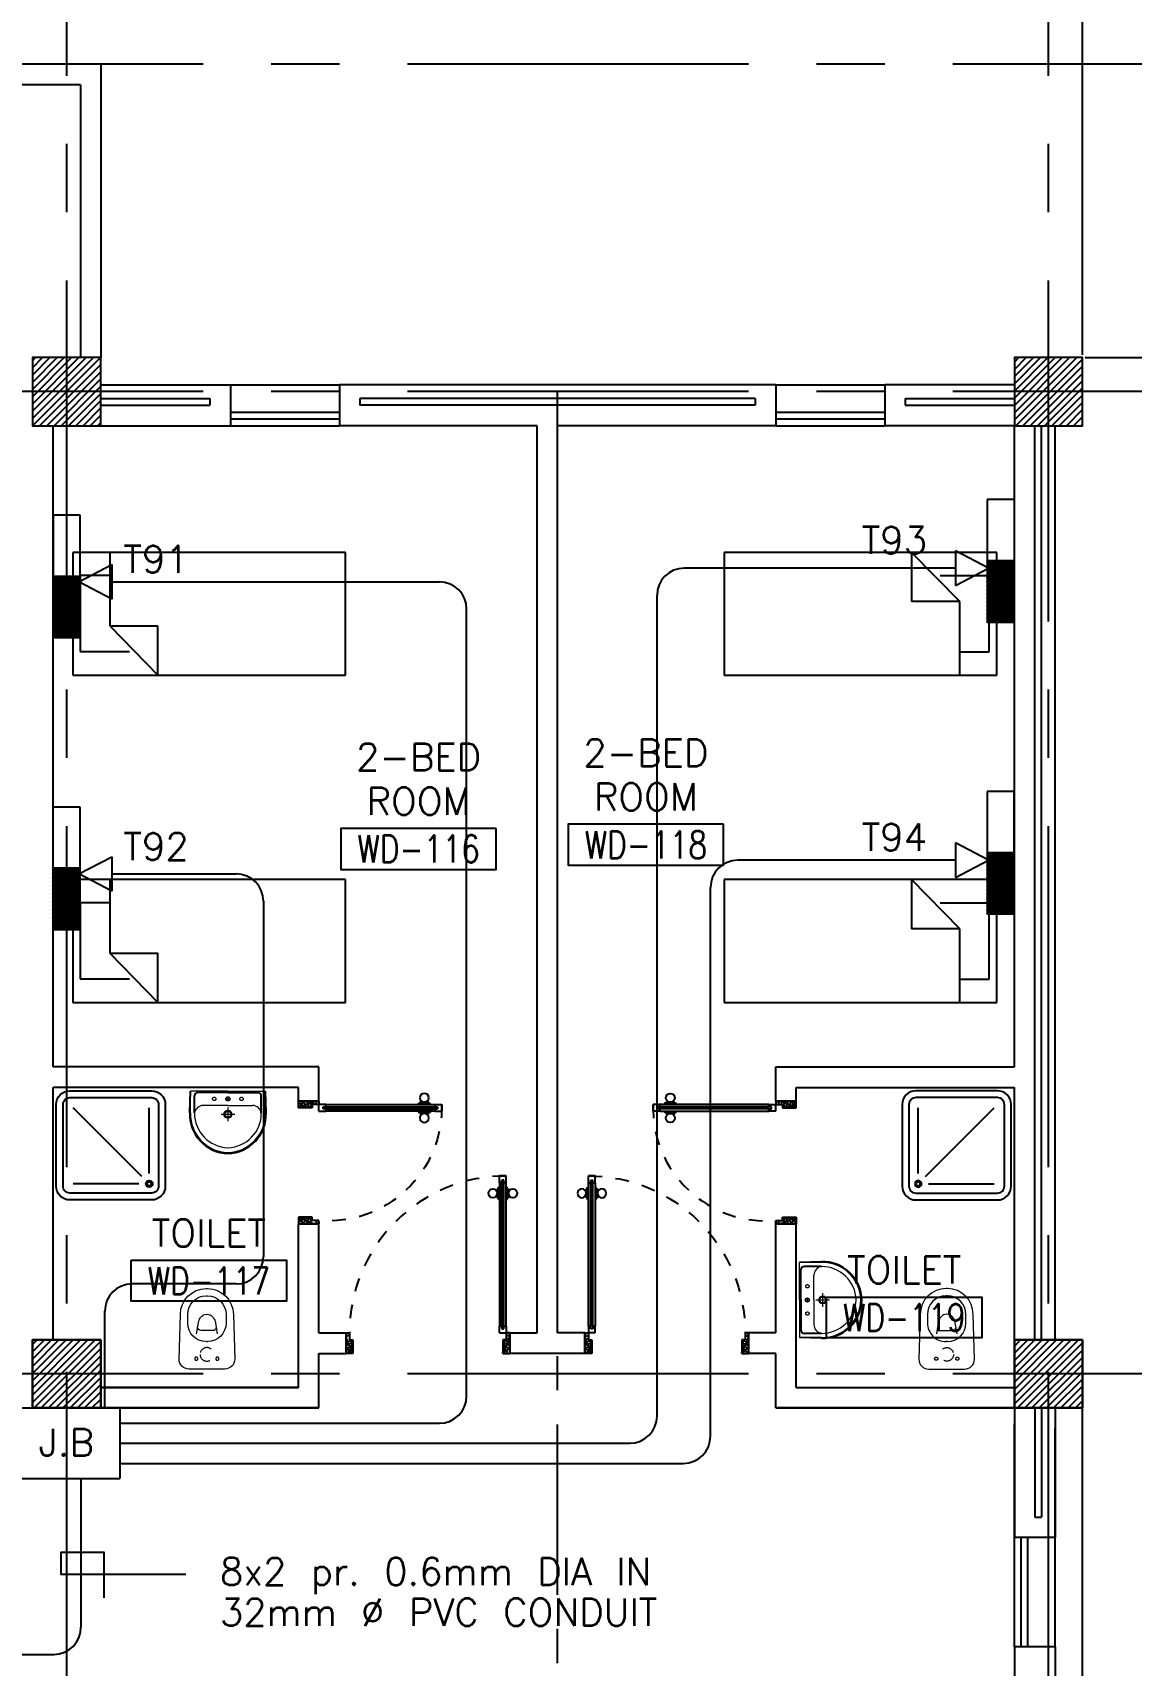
# Model space of a CAD drawing. Extents: x -0.3 to 92.6, y -1.1 to 78.4.
# Drawn here: x 74.67 to 82.73, y 55.23 to 67.2 of the extents above; entities that cross this region are included whole.
import ezdxf
from ezdxf.enums import TextEntityAlignment as Align

# ---------------------------------------------------------------- set-up
doc = ezdxf.new("R2010")
doc.units = 0
doc.header["$MEASUREMENT"] = 0
doc.header["$PDMODE"] = 34
for name, pattern in [('CENTER', [2, 1.25, -0.25, 0.25, -0.25]), ('CENTERX2', [4, 2.5, -0.5, 0.5, -0.5]), ('DASHED', [0.75, 0.5, -0.25]), ('HIDDEN', [0.375, 0.25, -0.125]), ('HIDDEN2', [0.1875, 0.125, -0.0625])]:
    doc.linetypes.add(name, pattern=pattern)
doc.layers.get('0').update_dxf_attribs({"color": 11, "linetype": 'CONTINUOUS'})
doc.layers.get('DEFPOINTS').update_dxf_attribs({"color": 11, "linetype": 'CONTINUOUS'})
for name, color, linetype in [('AX-DIM', 11, 'CONTINUOUS'), ('AXES', 11, 'CENTERX2'), ('AXES1', 11, 'CENTER'), ('COL', 11, 'CONTINUOUS'), ('DOOR', 11, 'CONTINUOUS'), ('E-TEL', 4, 'CONTINUOUS'), ('E-TEXT', 2, 'CONTINUOUS'), ('E-WIRE', 4, 'CONTINUOUS'), ('FIX', 11, 'CONTINUOUS'), ('FUR', 11, 'CONTINUOUS'), ('HAT', 11, 'CONTINUOUS'), ('INSUL', 11, 'CONTINUOUS'), ('PROJ-L', 11, 'CONTINUOUS'), ('RM-BOX', 11, 'CONTINUOUS'), ('RM-NAME', 11, 'CONTINUOUS'), ('RM-NO', 11, 'CONTINUOUS'), ('WALL', 11, 'CONTINUOUS'), ('WIN', 11, 'CONTINUOUS')]:
    doc.layers.add(name, color=color, linetype=linetype)
doc.styles.add('ROMANS', font='ROMANS.shx', dxfattribs={"width": 0.6})
doc.styles.get("Standard").update_dxf_attribs({"font": 'TXT.shx'})
doc.dimstyles.new('DIM-OUT', dxfattribs={"dimscale": 0, "dimtxt": 0.24, "dimasz": 0.08, "dimexe": 0.02, "dimexo": 0.02, "dimgap": 0.05, "dimtad": 1, "dimdec": 0, "dimlfac": 1000, "dimzin": 0, "dimdsep": 46, "dimtxsty": 'ROMANS', "dimblk1": 'ARCHTICK', "dimblk2": 'ARCHTICK', "dimsah": 1, "dimcen": 0.01, "dimdle": 0.08, "dimclrd": 7, "dimclre": 7, "dimclrt": 2, "dimadec": 0, "dimazin": 0, "dimtp": 2, "dimtm": 2, "dimtfac": 0.114286, "dimtdec": 0, "dimtix": 1, "dimtmove": 2, "dimatfit": 3, "dimldrblk": 'ARCHTICK', "dimfxl": 0, "dimtolj": 1, "dimtzin": 0, "dimarcsym": 0})

# ---------------------------------------------------------------- blocks, each defined once
blk = doc.blocks.new('_ARCHTICK')
at = {"color": 0, "linetype": 'ByBlock', "const_width": 0.15}
blk.add_lwpolyline([(-0.5, -0.5), (0.5, 0.5)], dxfattribs=at)
blk = doc.blocks.new('*D140')
at = {"layer": 'AX-DIM', "color": 7, "lineweight": -2}
for p, q in [((91.222, 74.925), (91.222, 64.74)), ((81.152, 74.845), (91.242, 74.845)), ((90.542, 64.82), (91.242, 64.82))]:
    blk.add_line(p, q, dxfattribs=at)
at = {"layer": 'DEFPOINTS', "color": 0}
for p in [(81.132, 74.845), (90.522, 64.82), (91.222, 64.82)]:
    blk.add_point(p, dxfattribs=at)
at = {"layer": 'AX-DIM', "color": 7, "lineweight": -2, "xscale": 0.08, "yscale": 0.08, "zscale": 0.08}
for p, rotation in [((91.222, 74.845), 90), ((91.222, 64.82), 270)]:
    blk.add_blockref('_ARCHTICK', p, dxfattribs=dict(at, rotation=rotation))
at = {"layer": 'AX-DIM', "color": 2, "insert": (91.052, 69.832), "char_height": 0.24, "attachment_point": 5, "rotation": 90, "style": 'ROMANS'}
blk.add_mtext('\\A1;10025', dxfattribs=at)
blk = doc.blocks.new('*D118')
at = {"layer": 'AX-DIM', "color": 7, "lineweight": -2}
for p, q in [((7.602, 76.998), (82.452, 76.998)), ((7.682, 72.36), (7.682, 77.018)), ((82.372, 64.84), (82.372, 77.018))]:
    blk.add_line(p, q, dxfattribs=at)
at = {"layer": 'DEFPOINTS', "color": 0}
for p in [(82.372, 76.998), (7.682, 72.34), (82.372, 64.82)]:
    blk.add_point(p, dxfattribs=at)
at = {"layer": 'AX-DIM', "color": 7, "lineweight": -2, "xscale": 0.08, "yscale": 0.08, "zscale": 0.08, "rotation": 180}
blk.add_blockref('_ARCHTICK', (7.682, 76.998), dxfattribs=at)
at = {"layer": 'AX-DIM', "color": 7, "lineweight": -2, "xscale": 0.08, "yscale": 0.08, "zscale": 0.08}
blk.add_blockref('_ARCHTICK', (82.372, 76.998), dxfattribs=at)
at = {"layer": 'AX-DIM', "color": 2, "insert": (45.027, 77.168), "char_height": 0.24, "attachment_point": 5, "style": 'ROMANS'}
blk.add_mtext('\\A1;74690', dxfattribs=at)
blk = doc.blocks.new('*D190')
at = {"layer": 'AX-DIM', "color": 7, "lineweight": -2}
blk.add_line((82.292, 76.998), (87.677, 76.998), dxfattribs=at)
at = {"layer": 'AX-DIM', "color": 11, "lineweight": -2}
for p, q in [((82.372, 76.318), (82.372, 77.018)), ((87.597, 40.84), (87.597, 77.018))]:
    blk.add_line(p, q, dxfattribs=at)
at = {"layer": 'DEFPOINTS', "color": 0}
for p in [(87.597, 76.998), (82.372, 76.298), (87.597, 40.82)]:
    blk.add_point(p, dxfattribs=at)
at = {"layer": 'AX-DIM', "color": 7, "lineweight": -2, "xscale": 0.08, "yscale": 0.08, "zscale": 0.08, "rotation": 180}
blk.add_blockref('_ARCHTICK', (82.372, 76.998), dxfattribs=at)
at = {"layer": 'AX-DIM', "color": 7, "lineweight": -2, "xscale": 0.08, "yscale": 0.08, "zscale": 0.08}
blk.add_blockref('_ARCHTICK', (87.597, 76.998), dxfattribs=at)
at = {"layer": 'AX-DIM', "color": 2, "insert": (84.984, 77.168), "char_height": 0.24, "attachment_point": 5, "style": 'ROMANS'}
blk.add_mtext('\\A1;5225', dxfattribs=at)
blk = doc.blocks.new('*D191')
at = {"layer": 'AX-DIM', "color": 7, "lineweight": -2}
for p, q in [((91.222, 64.9), (91.222, 5.42)), ((82.392, 64.82), (91.242, 64.82)), ((82.392, 5.5), (91.242, 5.5))]:
    blk.add_line(p, q, dxfattribs=at)
at = {"layer": 'DEFPOINTS', "color": 0}
for p in [(82.372, 64.82), (82.372, 5.5), (91.222, 5.5)]:
    blk.add_point(p, dxfattribs=at)
at = {"layer": 'AX-DIM', "color": 7, "lineweight": -2, "xscale": 0.08, "yscale": 0.08, "zscale": 0.08}
for p, rotation in [((91.222, 64.82), 90), ((91.222, 5.5), 270)]:
    blk.add_blockref('_ARCHTICK', p, dxfattribs=dict(at, rotation=rotation))
at = {"layer": 'AX-DIM', "color": 2, "insert": (91.052, 35.16), "char_height": 0.24, "attachment_point": 5, "rotation": 90, "style": 'ROMANS'}
blk.add_mtext('\\A1;59320', dxfattribs=at)
blk = doc.blocks.new('WC1')
at = {"layer": 'FIX', "lineweight": 20}
for p, q in [((-210, 204), (-538, 194)), ((-475, 141), (-538, 141)), ((-137, 0), (-137, 131)), ((-727, 5), (-727, -5)), ((-674, 5), (-674, -5)), ((-534, 24), (-540, 0)), ((-540, 0), (-534, -24)), ((-395, 76), (-490, 60)), ((-339, 5), (-339, -5)), ((-137, -131), (-137, 0)), ((-490, -60), (-395, -76)), ((-538, -141), (-475, -141)), ((-538, -194), (-210, -204)), ((-213, -204), (-210, -204))]:
    blk.add_line(p, q, dxfattribs=at)
at = {"layer": 'FIX', "linetype": 'Continuous', "lineweight": 20}
blk.add_line((-420, -47), (-420, 45), dxfattribs=at)
at = {"layer": 'FIX', "linetype": 'HIDDEN2', "lineweight": 20, "ltscale": 0.3}
blk.add_circle((-245, 0), 49.8, dxfattribs=at)
at = {"layer": 'FIX', "linetype": 'HIDDEN', "lineweight": 20, "ltscale": 0.05}
for centre in [(-213, 78), (-213, -77)]:
    blk.add_circle(centre, 11.6, dxfattribs=at)
at = {"layer": 'FIX', "lineweight": 20}
for centre, radius, start, end in [((-538, 5), 189, 90, 180), ((-538, 5), 136, 90, 180), ((-475, 5), 136, 360, 90), ((-210, 131), 73, 360, 90), ((-473, -7), 68.2, 128.9242, 152.8468), ((-464, -18), 82, 108.496, 128.9242), ((-538, -5), 189, 180, 270), ((-538, -5), 136, 180, 270), ((-473, 7), 68.2, 207.1532, 231.0758), ((-464, 18), 82, 231.0758, 251.504), ((-475, -5), 136, 270, 0), ((-210, -131), 73, 270, 0)]:
    blk.add_arc(centre, radius, start, end, dxfattribs=at)
at = {"layer": 'FIX', "linetype": 'Continuous', "lineweight": 20}
for centre, start, end in [((-443, 46), 357.6662, 91.6121), ((-442, -46), 268.3879, 2.3338)]:
    blk.add_arc(centre, 22.3, start, end, dxfattribs=at)
blk = doc.blocks.new('SHR1')
at = {"layer": 'FIX'}
for p, q in [((-196, 196), (-700, 700)), ((-143, 218), (-143, 700)), ((-218, 143), (-700, 143))]:
    blk.add_line(p, q, dxfattribs=at)
for points in [[(-825, 125), (-825, 725, -0.414214), (-725, 825), (-125, 825, -0.414214), (-25, 725), (-25, 125, -0.414214), (-125, 25), (-725, 25, -0.414214)], [(-775, 125), (-775, 725, -0.414214), (-725, 775), (-125, 775, -0.414214), (-75, 725), (-75, 125, -0.414214), (-125, 75), (-725, 75, -0.414214)]]:
    blk.add_lwpolyline(points, format="xyb", close=True, dxfattribs=at)
for radius in [25, 15]:
    blk.add_circle((-143, 143), radius, dxfattribs=at)
blk = doc.blocks.new('LAV1')
at = {"layer": 'FIX', "linetype": 'DASHED', "lineweight": 20, "ltscale": 0.05}
for p, q in [((0, 170), (0, 270)), ((0, 170), (0, 270)), ((50, 220), (-50, 220))]:
    blk.add_line(p, q, dxfattribs=at)
at = {"layer": 'FIX', "linetype": 'ByBlock', "ltscale": 0.3}
for p, q in [((-280, 210), (-275, 50)), ((-245, 210), (-245, 85)), ((245, 210), (245, 85)), ((280, 210), (275, 50)), ((0, 60), (-220, 60)), ((0, 60), (220, 60))]:
    blk.add_line(p, q, dxfattribs=at)
at = {"layer": 'FIX', "linetype": 'Continuous', "lineweight": 20}
for p, q in [((-275, 210), (-275, 50)), ((0, 155), (-181, 155)), ((0, 155), (181, 155)), ((275, 210), (275, 50)), ((0, 50), (-275, 50)), ((0, 50), (-252, 50)), ((0, 50), (275, 50)), ((0, 50), (252, 50))]:
    blk.add_line(p, q, dxfattribs=at)
at = {"layer": 'FIX', "lineweight": 20}
for p, q in [((0, 92), (0, 123)), ((16, 107), (-15, 107))]:
    blk.add_line(p, q, dxfattribs=at)
for centre, radius in [((0, 220), 29.5), ((0, 220), 22.5), ((0, 107), 15.5)]:
    blk.add_circle(centre, radius, dxfattribs=at)
at = {"layer": 'FIX', "linetype": 'HIDDEN', "lineweight": 20, "ltscale": 0.05}
for centre in [(-100, 107), (100, 107)]:
    blk.add_circle(centre, 12.4, dxfattribs=at)
at = {"layer": 'FIX', "linetype": 'ByBlock', "ltscale": 0.3}
for centre, radius, start, end in [((7, 220), 287, 91.3776, 182.0064), ((-7, 220), 287, 357.9936, 88.6224), ((-220, 85), 24.9, 179.7021, 269.9486), ((220, 85), 24.9, 270.0514, 0.2979)]:
    blk.add_arc(centre, radius, start, end, dxfattribs=at)
at = {"layer": 'FIX', "linetype": 'Continuous', "lineweight": 20}
for centre, radius, start, end in [((8, 217), 283, 91.6988, 181.351), ((-8, 217), 283, 358.649, 88.3012), ((8, 212), 253, 91.7328, 180.4884), ((-8, 212), 253, 359.5116, 88.2672), ((-179, 222), 66.9, 190.2006, 268.0786), ((179, 222), 66.9, 271.9214, 349.7994)]:
    blk.add_arc(centre, radius, start, end, dxfattribs=at)
blk = doc.blocks.new('*X88')
at = {"color": 0}
for p, q in [((253129, 177132), (253586, 177590)), ((253129, 177185), (253533, 177590)), ((253129, 177238), (253480, 177590)), ((253129, 177291), (253427, 177590)), ((253129, 177344), (253374, 177590)), ((253129, 177397), (253321, 177590)), ((253129, 177450), (253268, 177590)), ((253129, 177503), (253215, 177590)), ((253129, 177557), (253162, 177590)), ((253139, 177090), (253629, 177579)), ((253192, 177090), (253629, 177526)), ((253245, 177090), (253629, 177473)), ((253298, 177090), (253629, 177420)), ((253351, 177090), (253629, 177367)), ((253404, 177090), (253629, 177314)), ((253457, 177090), (253629, 177261)), ((253510, 177090), (253629, 177208)), ((253563, 177090), (253629, 177155)), ((253616, 177090), (253629, 177102))]:
    blk.add_line(p, q, dxfattribs=at)
blk = doc.blocks.new('RM1')
at = {"layer": 'RM-BOX'}
blk.add_lwpolyline([(570, -200), (-570, -200), (-570, -500), (570, -500)], close=True, dxfattribs=at)
at = {"layer": 'RM-NAME', "style": 'ROMANS'}
for tag, p in [('ROOMNAME1', (0, 324)), ('ROOMNAME2', (0, 0))]:
    blk.add_attdef(tag, text='', height=200, dxfattribs=at).set_placement(p, align=Align.MIDDLE)
at = {"layer": 'RM-NO', "style": 'ROMANS', "width": 0.8}
blk.add_attdef('ROOMNO', text='', height=200, dxfattribs=at).set_placement((0, -350), align=Align.MIDDLE)
blk = doc.blocks.new('AH20A')
at = {"layer": 'FUR'}
for p, q in [((0, 0.5), (0, -0.5)), ((1, 0.5), (0, 0.5)), ((0.1358, 0.5), (0.1358, -0.0987)), ((1, -0.5), (1, 0.5)), ((0.1358, 0.3112), (0.0277, 0.3112)), ((0.0277, 0.3112), (0.0277, -0.3087)), ((0.1358, -0.0987), (0.3125, -0.5)), ((0.1358, -0.0987), (0.3125, -0.0987)), ((0.3125, -0.5), (0.3125, -0.0987)), ((0.0277, -0.3087), (0.2076, -0.3087)), ((0, -0.5), (1, -0.5))]:
    blk.add_line(p, q, dxfattribs=at)
blk = doc.blocks.new('*X89')
at = {"color": 0}
for p, q in [((245927, 177090), (246427, 177590)), ((245929, 177145), (246374, 177590)), ((245929, 177198), (246321, 177590)), ((245929, 177251), (246267, 177590)), ((245929, 177304), (246214, 177590)), ((245929, 177357), (246161, 177590)), ((245929, 177410), (246108, 177590)), ((245929, 177463), (246055, 177590)), ((245929, 177516), (246002, 177590)), ((245929, 177569), (245949, 177590)), ((245980, 177090), (246429, 177539)), ((246033, 177090), (246429, 177486)), ((246086, 177090), (246429, 177433)), ((246139, 177090), (246429, 177380)), ((246192, 177090), (246429, 177327)), ((246245, 177090), (246429, 177274)), ((246298, 177090), (246429, 177220)), ((246351, 177090), (246429, 177167)), ((246404, 177090), (246429, 177114))]:
    blk.add_line(p, q, dxfattribs=at)
blk = doc.blocks.new('DOOR100')
at = {"layer": 'DOOR', "color": 0, "linetype": 'ByBlock'}
for p, q in [((-92, 1206), (-92, 1141)), ((-83, 1206), (-92, 1206)), ((-83, 1129), (-83, 1219)), ((-76, 1219), (-83, 1219)), ((-83, 1206), (-83, 1141)), ((-76, 1251), (-76, 1301)), ((-76, 1301), (-26, 1301)), ((-26, 1301), (-76, 1301)), ((-59, 1251), (-76, 1251)), ((-59, 1251), (-59, 1271)), ((-43, 1271), (-59, 1271)), ((-43, 1251), (-43, 1271)), ((-26, 1251), (-43, 1251)), ((-26, 1251), (-26, 1301)), ((-26, 1219), (-19, 1219)), ((-19, 1129), (-19, 1219)), ((-19, 1206), (-19, 1141)), ((-19, 1206), (-10, 1206)), ((-10, 1206), (-10, 1141)), ((-83, 1141), (-92, 1141)), ((-76, 1129), (-83, 1129)), ((-26, 1129), (-19, 1129)), ((-19, 1141), (-10, 1141)), ((-1201, 0), (-1201, 150)), ((-1201, 150), (-1176, 150)), ((-1201, 150), (-1201, 0)), ((-1176, 150), (-1176, 100)), ((-76, 200), (-59, 200)), ((-76, 150), (-76, 200)), ((-76, 150), (-26, 150)), ((-59, 200), (-59, 180)), ((-59, 180), (-43, 180)), ((-43, 200), (-26, 200)), ((-43, 180), (-43, 200)), ((-26, 200), (-26, 150)), ((-1, 150), (-26, 150)), ((-26, 150), (-26, 100)), ((-1, 150), (-1, 0)), ((-1151, 0), (-1201, 0)), ((-1176, 100), (-1151, 100)), ((-1151, 100), (-1151, 0)), ((-51, 100), (-51, 0)), ((-26, 100), (-51, 100)), ((-51, 0), (-1, 0))]:
    blk.add_line(p, q, dxfattribs=at)
at = {"layer": 'DOOR', "linetype": 'ByBlock'}
for p, q in [((-76, 1251), (-76, 200)), ((-59, 200), (-59, 1251)), ((-43, 200), (-43, 1251)), ((-26, 200), (-26, 1251))]:
    blk.add_line(p, q, dxfattribs=at)
at = {"layer": 'DOOR', "color": 9, "linetype": 'ByBlock'}
for p, q in [((-1151, 0), (-1201, 114)), ((-1151, 0), (-1201, 40)), ((-1151, 0), (-1164, 100)), ((-51, 0), (-1, 114)), ((-51, 0), (-38, 100)), ((-51, 0), (-1, 40))]:
    blk.add_line(p, q, dxfattribs=at)
at = {"layer": 'DOOR', "color": 0, "linetype": 'ByBlock'}
for centre in [(-125, 1174), (22, 1174)]:
    blk.add_circle(centre, 32.4, dxfattribs=at)
at = {"layer": 'DOOR', "linetype": 'HIDDEN', "ltscale": 0.5}
blk.add_arc((-27, 152), 1149, 89.961, 180.0931, dxfattribs=at)
at = {"layer": 'DOOR', "color": 9, "linetype": 'ByBlock'}
for centre, radius, start, end in [((-1151, 0), 154, 103.7142, 108.8947), ((-1151, 0), 134, 100.72, 111.8402), ((-51, 0), 134, 68.1598, 79.28), ((-51, 0), 154, 71.1053, 76.2858), ((-1151, 0), 94.4, 90, 121.9818), ((-1151, 0), 74.4, 90, 132.2236), ((-1151, 0), 54.4, 90, 156.7926), ((-1151, 0), 34.4, 90, 180), ((-1151, 0), 14.4, 90, 180), ((-51, 0), 94.4, 58.0182, 90), ((-51, 0), 74.4, 47.7764, 90), ((-51, 0), 54.4, 23.2074, 90), ((-51, 0), 34.4, 0, 90), ((-51, 0), 14.4, 0, 90), ((-51, 0), 114, 64.0838, 77.3774)]:
    blk.add_arc(centre, radius, start, end, dxfattribs=at)
blk = doc.blocks.new('DOOR90')
at = {"layer": 'DOOR', "linetype": 'ByBlock'}
for p, q in [((0, 0), (-150, 0)), ((-200, -25), (-1000, -25)), ((-200, -42), (-1000, -42)), ((-200, -58), (-1000, -58)), ((-1000, -75), (-200, -75))]:
    blk.add_line(p, q, dxfattribs=at)
at = {"layer": 'DOOR', "color": 0, "linetype": 'ByBlock'}
for p, q in [((-150, 0), (-150, -25)), ((-150, 0), (0, 0)), ((0, -50), (0, 0)), ((-1050, -25), (-1050, -75)), ((-1050, -75), (-1050, -25)), ((-1000, -25), (-1050, -25)), ((-1000, -75), (-1050, -75)), ((-1020, -42), (-1020, -58)), ((-1000, -42), (-1020, -42)), ((-1000, -58), (-1020, -58)), ((-1000, -25), (-1000, -42)), ((-1000, -58), (-1000, -75)), ((-968, -25), (-968, -18)), ((-878, -18), (-968, -18)), ((-968, -75), (-968, -82)), ((-878, -82), (-968, -82)), ((-955, -18), (-955, -9)), ((-955, -9), (-890, -9)), ((-955, -18), (-890, -18)), ((-955, -82), (-955, -91)), ((-955, -82), (-890, -82)), ((-955, -91), (-890, -91)), ((-890, -18), (-890, -9)), ((-890, -82), (-890, -91)), ((-878, -25), (-878, -18)), ((-878, -75), (-878, -82)), ((-200, -42), (-200, -25)), ((-200, -25), (-150, -25)), ((-180, -42), (-200, -42)), ((-200, -75), (-200, -58)), ((-200, -58), (-180, -58)), ((-150, -75), (-200, -75)), ((-180, -58), (-180, -42)), ((-150, -75), (-150, -25)), ((-150, -25), (-100, -25)), ((-100, -25), (-100, -50)), ((-100, -50), (0, -50)), ((-150, -900), (-150, -875)), ((-150, -875), (-100, -875)), ((0, -900), (-150, -900)), ((-150, -900), (0, -900)), ((-100, -850), (0, -850)), ((-100, -875), (-100, -850)), ((0, -850), (0, -900))]:
    blk.add_line(p, q, dxfattribs=at)
at = {"layer": 'DOOR', "color": 9, "linetype": 'ByBlock'}
for p, q in [((0, -50), (-114, 0)), ((0, -50), (-40, 0)), ((0, -50), (-100, -37)), ((0, -850), (-114, -900)), ((0, -850), (-100, -863)), ((0, -850), (-40, -900))]:
    blk.add_line(p, q, dxfattribs=at)
at = {"layer": 'DOOR', "color": 0, "linetype": 'ByBlock'}
for centre in [(-923, 24), (-923, -124)]:
    blk.add_circle(centre, 32.4, dxfattribs=at)
at = {"layer": 'DOOR', "color": 9, "linetype": 'ByBlock'}
for centre, radius, start, end in [((0, -50), 74.4, 137.7764, 180), ((0, -50), 54.4, 113.2074, 180), ((0, -50), 154, 161.1053, 166.2858), ((0, -50), 134, 158.1598, 169.28), ((0, -50), 114, 154.0838, 167.3774), ((0, -50), 94.4, 148.0182, 180), ((0, -50), 34.4, 90, 180), ((0, -50), 14.4, 90, 180), ((0, -850), 154, 193.7142, 198.8947), ((0, -850), 134, 190.72, 201.8402), ((0, -850), 94.4, 180, 211.9818), ((0, -850), 74.4, 180, 222.2236), ((0, -850), 54.4, 180, 246.7926), ((0, -850), 34.4, 180, 270), ((0, -850), 14.4, 180, 270)]:
    blk.add_arc(centre, radius, start, end, dxfattribs=at)
at = {"layer": 'DOOR', "linetype": 'HIDDEN', "ltscale": 0.5}
blk.add_arc((-222, -50), 828, 178.2701, 275.003, dxfattribs=at)
blk = doc.blocks.new('*X97')
at = {"color": 0}
for p, q in [((253129, 169920), (253599, 170390)), ((253129, 169973), (253545, 170390)), ((253129, 170026), (253492, 170390)), ((253129, 170079), (253439, 170390)), ((253129, 170132), (253386, 170390)), ((253129, 170185), (253333, 170390)), ((253129, 170238), (253280, 170390)), ((253129, 170291), (253227, 170390)), ((253129, 170344), (253174, 170390)), ((253152, 169890), (253629, 170367)), ((253205, 169890), (253629, 170314)), ((253258, 169890), (253629, 170261)), ((253311, 169890), (253629, 170208)), ((253364, 169890), (253629, 170155)), ((253417, 169890), (253629, 170102)), ((253470, 169890), (253629, 170049)), ((253523, 169890), (253629, 169996)), ((253576, 169890), (253629, 169942))]:
    blk.add_line(p, q, dxfattribs=at)
blk = doc.blocks.new('COL50')
at = {"layer": 'COL'}
blk.add_lwpolyline([(-250, 250), (-250, -250), (250, -250), (250, 250)], close=True, dxfattribs=at)
blk = doc.blocks.new('*X96')
at = {"color": 0}
for p, q in [((245929, 169932), (246386, 170390)), ((245929, 169985), (246333, 170390)), ((245929, 170038), (246280, 170390)), ((245929, 170091), (246227, 170390)), ((245929, 170144), (246174, 170390)), ((245929, 170197), (246121, 170390)), ((245929, 170250), (246068, 170390)), ((245929, 170303), (246015, 170390)), ((245929, 170357), (245962, 170390)), ((245939, 169890), (246429, 170379)), ((245992, 169890), (246429, 170326)), ((246045, 169890), (246429, 170273)), ((246098, 169890), (246429, 170220)), ((246151, 169890), (246429, 170167)), ((246204, 169890), (246429, 170114)), ((246257, 169890), (246429, 170061)), ((246310, 169890), (246429, 170008)), ((246363, 169890), (246429, 169955)), ((246416, 169890), (246429, 169902))]:
    blk.add_line(p, q, dxfattribs=at)

msp = doc.modelspace()

# ---------------------------------------------------------------- linework, layer by layer
at = {"layer": 'AXES'}
for p, q in [((74.9217, -1.1143), (74.9217, 77.6984)), ((82.1217, -1.1143), (82.1217, 77.6984)), ((91.9217, 66.97), (23.8817, 66.97)), ((91.9217, 64.57), (23.8817, 64.57)), ((91.9217, 57.37), (23.8817, 57.37))]:
    msp.add_line(p, q, dxfattribs=at)
at = {"layer": 'AXES1'}
msp.add_line((78.5217, 5.75), (78.5217, 64.57), dxfattribs=at)
at = {"layer": 'COL'}
for points in [[(75.1717, 64.32), (75.1717, 64.82), (74.6717, 64.82), (74.6717, 64.32)], [(82.3717, 64.32), (82.3717, 64.82), (81.8717, 64.82), (81.8717, 64.32)]]:
    msp.add_lwpolyline(points, close=True, dxfattribs=at)
at = {"layer": 'E-TEL', "color": 4}
for p, q in [((81.8717, 63.7791), (81.6723, 63.7791)), ((81.6723, 63.7791), (81.6723, 62.8791)), ((81.8717, 62.8791), (81.8717, 63.7791)), ((75.021, 63.6651), (74.8217, 63.6651)), ((74.8217, 63.6651), (74.8217, 62.7651)), ((75.021, 62.7651), (75.021, 63.6651)), ((81.4405, 63.4027), (81.4405, 63.1501)), ((81.6827, 63.2764), (81.4405, 63.4027)), ((81.8717, 63.3302), (81.6723, 63.3302)), ((81.8717, 62.9002), (81.6723, 63.3277)), ((81.8717, 62.9297), (81.6849, 63.3302)), ((81.8717, 62.9593), (81.6987, 63.3302)), ((81.8717, 62.9889), (81.7125, 63.3302)), ((81.8717, 63.0185), (81.7263, 63.3302)), ((81.8717, 63.048), (81.7401, 63.3302)), ((81.8717, 63.0776), (81.7538, 63.3302)), ((81.8717, 63.1072), (81.7676, 63.3302)), ((81.8717, 63.1368), (81.7814, 63.3302)), ((81.8717, 63.1664), (81.7952, 63.3302)), ((81.8717, 63.1959), (81.809, 63.3302)), ((81.8717, 63.2255), (81.8228, 63.3302)), ((81.8717, 63.2551), (81.8366, 63.3302)), ((81.8717, 63.2847), (81.8504, 63.3302)), ((81.8717, 63.3142), (81.8642, 63.3302)), ((75.021, 63.2162), (74.8217, 63.2162)), ((75.021, 62.7861), (74.8217, 63.2136)), ((75.021, 62.8157), (74.8342, 63.2162)), ((75.021, 62.8453), (74.848, 63.2162)), ((75.021, 62.8749), (74.8618, 63.2162)), ((75.021, 62.9044), (74.8756, 63.2162)), ((75.021, 62.934), (74.8894, 63.2162)), ((75.021, 62.9636), (74.9032, 63.2162)), ((75.021, 62.9932), (74.917, 63.2162)), ((75.021, 63.0228), (74.9308, 63.2162)), ((75.021, 63.0523), (74.9446, 63.2162)), ((75.021, 63.0819), (74.9584, 63.2162)), ((75.021, 63.1115), (74.9722, 63.2162)), ((75.021, 63.1411), (74.986, 63.2162)), ((75.021, 63.1706), (74.9997, 63.2162)), ((75.0106, 63.1757), (75.2528, 63.302)), ((75.021, 63.2002), (75.0135, 63.2162)), ((75.2528, 63.302), (75.2528, 63.0494)), ((81.4405, 63.1501), (81.6827, 63.2764)), ((81.8677, 62.8791), (81.6723, 63.2981)), ((81.8539, 62.8791), (81.6723, 63.2685)), ((81.8401, 62.8791), (81.6723, 63.2389)), ((81.8263, 62.8791), (81.6723, 63.2094)), ((75.017, 62.7651), (74.8217, 63.1841)), ((75.0032, 62.7651), (74.8217, 63.1545)), ((74.9894, 62.7651), (74.8217, 63.1249)), ((74.9756, 62.7651), (74.8217, 63.0953)), ((75.2528, 63.0494), (75.0106, 63.1757)), ((81.8125, 62.8791), (81.6723, 63.1798)), ((81.7987, 62.8791), (81.6723, 63.1502)), ((81.7849, 62.8791), (81.6723, 63.1206)), ((81.7711, 62.8791), (81.6723, 63.0911)), ((74.9619, 62.7651), (74.8217, 63.0658)), ((74.9481, 62.7651), (74.8217, 63.0362)), ((74.9343, 62.7651), (74.8217, 63.0066)), ((74.9205, 62.7651), (74.8217, 62.977)), ((81.7573, 62.8791), (81.6723, 63.0615)), ((81.7435, 62.8791), (81.6723, 63.0319)), ((81.7297, 62.8791), (81.6723, 63.0023)), ((81.716, 62.8791), (81.6723, 62.9727)), ((74.9067, 62.7651), (74.8217, 62.9475)), ((74.8929, 62.7651), (74.8217, 62.9179)), ((74.8791, 62.7651), (74.8217, 62.8883)), ((74.8653, 62.7651), (74.8217, 62.8587)), ((81.7022, 62.8791), (81.6723, 62.9432)), ((81.6884, 62.8791), (81.6723, 62.9136)), ((81.6746, 62.8791), (81.6723, 62.884)), ((81.8717, 62.8791), (81.6723, 62.8791)), ((74.8515, 62.7651), (74.8217, 62.8291)), ((74.8377, 62.7651), (74.8217, 62.7996)), ((74.8239, 62.7651), (74.8217, 62.77)), ((75.021, 62.7651), (74.8217, 62.7651)), ((81.871, 61.6391), (81.6716, 61.6391)), ((81.6716, 61.6391), (81.6716, 60.7391)), ((81.871, 60.7391), (81.871, 61.6391)), ((74.821, 61.5251), (74.821, 60.6251)), ((75.0203, 61.5251), (74.821, 61.5251)), ((75.0203, 60.6251), (75.0203, 61.5251)), ((75.0113, 61.0346), (75.2535, 61.1608)), ((75.2535, 61.1608), (75.2535, 60.9083)), ((81.4398, 61.2616), (81.4398, 61.009)), ((81.682, 61.1353), (81.4398, 61.2616)), ((81.871, 61.1902), (81.6716, 61.1902)), ((81.871, 60.7602), (81.6716, 61.1877)), ((81.867, 60.7391), (81.6716, 61.1581)), ((81.871, 60.7897), (81.6842, 61.1902)), ((81.871, 60.8193), (81.698, 61.1902)), ((81.871, 60.8489), (81.7118, 61.1902)), ((81.871, 60.8785), (81.7256, 61.1902)), ((81.871, 60.908), (81.7394, 61.1902)), ((81.871, 60.9376), (81.7532, 61.1902)), ((81.871, 60.9672), (81.767, 61.1902)), ((81.871, 60.9968), (81.7807, 61.1902)), ((81.871, 61.0264), (81.7945, 61.1902)), ((81.871, 61.0559), (81.8083, 61.1902)), ((81.871, 61.0855), (81.8221, 61.1902)), ((81.871, 61.1151), (81.8359, 61.1902)), ((81.871, 61.1447), (81.8497, 61.1902)), ((81.871, 61.1742), (81.8635, 61.1902)), ((75.0203, 61.0762), (74.821, 61.0762)), ((75.0203, 60.6461), (74.821, 61.0736)), ((75.0163, 60.6251), (74.821, 61.0441)), ((75.0203, 60.6757), (74.8336, 61.0762)), ((75.0203, 60.7053), (74.8474, 61.0762)), ((75.0203, 60.7349), (74.8611, 61.0762)), ((75.0203, 60.7644), (74.8749, 61.0762)), ((75.0203, 60.794), (74.8887, 61.0762)), ((75.0203, 60.8236), (74.9025, 61.0762)), ((75.0203, 60.8532), (74.9163, 61.0762)), ((75.0203, 60.8828), (74.9301, 61.0762)), ((75.0203, 60.9123), (74.9439, 61.0762)), ((75.0203, 60.9419), (74.9577, 61.0762)), ((75.0203, 60.9715), (74.9715, 61.0762)), ((75.0203, 61.0011), (74.9853, 61.0762)), ((75.0203, 61.0306), (74.9991, 61.0762)), ((75.0203, 61.0602), (75.0129, 61.0762)), ((81.4398, 61.009), (81.682, 61.1353)), ((81.8532, 60.7391), (81.6716, 61.1285)), ((81.8394, 60.7391), (81.6716, 61.0989)), ((81.8256, 60.7391), (81.6716, 61.0694)), ((81.8118, 60.7391), (81.6716, 61.0398)), ((75.0025, 60.6251), (74.821, 61.0145)), ((74.9888, 60.6251), (74.821, 60.9849)), ((74.975, 60.6251), (74.821, 60.9553)), ((74.9612, 60.6251), (74.821, 60.9258)), ((75.2535, 60.9083), (75.0113, 61.0346)), ((81.798, 60.7391), (81.6716, 61.0102)), ((81.7842, 60.7391), (81.6716, 60.9806)), ((81.7704, 60.7391), (81.6716, 60.9511)), ((81.7566, 60.7391), (81.6716, 60.9215)), ((74.9474, 60.6251), (74.821, 60.8962)), ((74.9336, 60.6251), (74.821, 60.8666)), ((74.9198, 60.6251), (74.821, 60.837)), ((74.906, 60.6251), (74.821, 60.8075)), ((81.7429, 60.7391), (81.6716, 60.8919)), ((81.7291, 60.7391), (81.6716, 60.8623)), ((81.7153, 60.7391), (81.6716, 60.8327)), ((81.7015, 60.7391), (81.6716, 60.8032)), ((74.8922, 60.6251), (74.821, 60.7779)), ((74.8784, 60.6251), (74.821, 60.7483)), ((74.8646, 60.6251), (74.821, 60.7187)), ((74.8508, 60.6251), (74.821, 60.6891)), ((81.6877, 60.7391), (81.6716, 60.7736)), ((81.6739, 60.7391), (81.6716, 60.744)), ((81.871, 60.7391), (81.6716, 60.7391)), ((74.837, 60.6251), (74.821, 60.6596)), ((74.8232, 60.6251), (74.821, 60.63)), ((75.0203, 60.6251), (74.821, 60.6251)), ((74.5456, 57.12), (75.3117, 57.12)), ((75.3117, 57.12), (75.3117, 56.6021)), ((74.5456, 56.6021), (75.3117, 56.6021))]:
    msp.add_line(p, q, dxfattribs=at)
at = {"layer": 'E-TEXT', "color": 11}
msp.add_lwpolyline([(75.7942, 55.9001), (74.8802, 55.9001), (74.8802, 56.0642), (75.1932, 56.0642), (75.1932, 55.7287)], dxfattribs=at)
at = {"layer": 'E-WIRE', "color": 4, "linetype": 'ByBlock'}
for p, q in [((81.4405, 63.2764), (79.4509, 63.2764)), ((75.2528, 63.1757), (77.6549, 63.1757)), ((79.2509, 57.0611), (79.2509, 63.0764)), ((77.8549, 57.2083), (77.8549, 62.9757)), ((81.4398, 61.1353), (79.8432, 61.1353)), ((75.2535, 61.0346), (76.1644, 61.0346)), ((79.6432, 56.9138), (79.6432, 60.9353)), ((76.3644, 60.8346), (76.3644, 58.2294)), ((76.1644, 58.0294), (75.4011, 58.0294)), ((75.2011, 57.12), (75.2011, 57.8294)), ((75.0263, 56.6021), (75.0263, 55.5141))]:
    msp.add_line(p, q, dxfattribs=at)
at = {"layer": 'E-WIRE', "color": 4}
for p, q in [((75.3117, 57.0083), (77.6549, 57.0083)), ((75.3117, 56.8611), (79.0509, 56.8611)), ((75.3117, 56.7138), (79.4432, 56.7138)), ((74.0326, 55.3141), (74.8263, 55.3141))]:
    msp.add_line(p, q, dxfattribs=at)
at = {"layer": 'E-WIRE'}
msp.add_lwpolyline([(82.3717, 64.82), (81.8717, 64.82), (81.8717, 64.32), (82.3717, 64.32)], close=True, dxfattribs=at)
at = {"layer": 'E-WIRE', "color": 4, "linetype": 'ByBlock'}
for centre, start, end in [((79.4509, 63.0764), 90, 180), ((77.6549, 62.9757), 0, 90), ((79.8432, 60.9353), 90, 180), ((76.1644, 60.8346), 0, 90), ((76.1644, 58.2294), 270, 0), ((75.4011, 57.8294), 90, 180), ((77.6549, 57.2083), 270, 0)]:
    msp.add_arc(centre, 0.2, start, end, dxfattribs=at)
at = {"layer": 'E-WIRE', "color": 4}
for centre in [(79.0509, 57.0611), (79.4432, 56.9138)]:
    msp.add_arc(centre, 0.2, 270, 0, dxfattribs=at)
at = {"layer": 'E-WIRE', "color": 4, "linetype": 'Continuous'}
msp.add_arc((74.8263, 55.5141), 0.2, 270, 0, dxfattribs=at)
at = {"layer": 'INSUL'}
for p, q in [((75.1717, 64.52), (75.9717, 64.52)), ((75.9717, 64.52), (75.9717, 64.47)), ((77.0717, 64.52), (77.0717, 64.47)), ((79.9717, 64.52), (77.0717, 64.52)), ((79.9717, 64.52), (79.9717, 64.47)), ((81.0717, 64.52), (81.0717, 64.47)), ((81.0717, 64.52), (81.8717, 64.52)), ((75.1717, 64.47), (75.9717, 64.47)), ((79.9717, 64.47), (77.0717, 64.47)), ((81.0717, 64.47), (81.8717, 64.47)), ((82.0217, 57.62), (82.0217, 64.32)), ((82.0717, 57.62), (82.0717, 64.32)), ((82.0217, 57.12), (82.0217, 56.3196)), ((82.0717, 57.12), (82.0717, 56.3196)), ((82.0217, 56.3196), (82.0717, 56.3196))]:
    msp.add_line(p, q, dxfattribs=at)
at = {"layer": 'PROJ-L', "linetype": 'Continuous'}
for p, q in [((75.1717, 66.97), (56.6717, 66.97)), ((75.1717, 66.97), (75.1717, 64.82)), ((75.0217, 66.82), (56.8217, 66.82)), ((75.0217, 66.82), (75.0217, 64.82))]:
    msp.add_line(p, q, dxfattribs=at)
at = {"layer": 'PROJ-L'}
msp.add_line((82.3717, 50.42), (82.3717, 57.12), dxfattribs=at)
at = {"layer": 'RM-NO'}
for p, q in [((76.9717, 57.52), (76.9717, 57.67)), ((78.1717, 57.52), (78.1717, 57.67)), ((78.7217, 57.52), (78.7217, 57.67)), ((79.9217, 57.52), (79.9217, 57.67))]:
    msp.add_line(p, q, dxfattribs=at)
at = {"layer": 'WALL'}
for p, q in [((75.1717, 64.62), (76.1217, 64.62)), ((76.1217, 64.62), (76.1217, 64.32)), ((76.9217, 64.62), (76.9217, 64.32)), ((80.1217, 64.62), (76.9217, 64.62)), ((80.1217, 64.62), (80.1217, 64.32)), ((80.9217, 64.62), (80.9217, 64.32)), ((81.8717, 64.62), (80.9217, 64.62)), ((74.8217, 59.62), (74.8217, 64.32)), ((75.1717, 64.32), (76.1217, 64.32)), ((78.3717, 64.32), (76.9217, 64.32)), ((78.3717, 57.67), (78.3717, 64.32)), ((80.1217, 64.32), (78.5217, 64.32)), ((78.5217, 57.67), (78.5217, 64.32)), ((81.8717, 64.32), (80.9217, 64.32)), ((81.8717, 59.62), (81.8717, 64.32)), ((82.1717, 57.62), (82.1717, 64.32)), ((76.7717, 59.62), (74.8217, 59.62)), ((76.7717, 59.37), (76.7717, 59.62)), ((80.1217, 59.37), (80.1217, 59.62)), ((80.1217, 59.62), (81.8717, 59.62)), ((76.6217, 59.47), (74.8217, 59.47)), ((74.8217, 57.62), (74.8217, 59.47)), ((76.6217, 59.37), (76.6217, 59.47)), ((76.7717, 59.37), (76.6217, 59.37)), ((80.1217, 59.37), (80.2717, 59.37)), ((80.2717, 59.37), (80.2717, 59.47)), ((80.2717, 59.47), (81.8717, 59.47)), ((81.8717, 57.62), (81.8717, 59.47)), ((76.7717, 58.47), (76.6217, 58.47)), ((76.6217, 57.27), (76.6217, 58.47)), ((76.7717, 57.67), (76.7717, 58.47)), ((80.1217, 58.47), (80.2717, 58.47)), ((80.1217, 57.67), (80.1217, 58.47)), ((80.2717, 57.27), (80.2717, 58.47)), ((76.7717, 57.12), (76.7717, 57.52)), ((80.1217, 57.12), (80.1217, 57.52)), ((81.8717, 57.12), (81.8717, 56.1696)), ((82.1717, 57.12), (82.1717, 56.97)), ((81.8717, 56.1696), (81.8717, 57.0043)), ((82.1717, 56.1696), (82.1717, 56.97)), ((82.1717, 56.97), (82.1717, 56.1696)), ((82.1717, 56.1696), (81.8717, 56.1696)), ((82.1717, 55.3696), (81.8717, 55.3696)), ((82.1217, 55.3696), (81.8717, 55.3696)), ((82.1717, 55.3696), (81.8717, 55.3696)), ((81.8717, 55.3696), (81.8717, 54.72)), ((82.1717, 55.3696), (82.0717, 55.3696)), ((82.1717, 55.3696), (82.1217, 55.3696)), ((82.1717, 55.3696), (82.1717, 54.17))]:
    msp.add_line(p, q, dxfattribs=at)
at = {"layer": 'WALL', "linetype": 'ByBlock'}
for p, q in [((76.7717, 57.67), (76.9717, 57.67)), ((78.1717, 57.67), (78.3717, 57.67)), ((78.7217, 57.67), (78.5217, 57.67)), ((80.1217, 57.67), (79.9217, 57.67)), ((76.7717, 57.52), (76.9717, 57.52)), ((78.7217, 57.52), (78.1717, 57.52)), ((80.1217, 57.52), (79.9217, 57.52)), ((75.1679, 57.27), (76.6217, 57.27)), ((75.1679, 57.27), (76.6217, 57.27)), ((76.6217, 57.27), (75.1679, 57.27)), ((76.6217, 57.27), (75.1679, 57.27)), ((80.2717, 57.27), (81.8717, 57.27)), ((80.2717, 57.27), (81.8717, 57.27)), ((75.1679, 57.12), (76.7717, 57.12)), ((75.1679, 57.12), (76.7717, 57.12)), ((76.7717, 57.12), (75.1679, 57.12)), ((81.8967, 57.12), (80.1217, 57.12)), ((81.8967, 57.12), (80.1217, 57.12)), ((80.1217, 57.12), (81.8967, 57.12))]:
    msp.add_line(p, q, dxfattribs=at)
at = {"layer": 'WALL', "linetype": 'ByBlock', "ltscale": 0.3}
for points in [[(75.1717, 64.82), (74.6697, 64.82), (74.6697, 64.32), (75.1717, 64.32)], [(82.3717, 64.82), (81.8717, 64.82), (81.8717, 64.32), (82.3717, 64.32)], [(75.1717, 57.62), (74.6717, 57.62), (74.6717, 57.12), (75.1717, 57.12)], [(82.3717, 57.62), (81.8717, 57.62), (81.8717, 57.12), (82.3717, 57.12)]]:
    msp.add_lwpolyline(points, close=True, dxfattribs=at)
at = {"layer": 'WIN'}
for p, q in [((76.1217, 64.62), (76.9217, 64.62)), ((80.1217, 64.62), (80.9217, 64.62)), ((76.1217, 64.42), (76.9217, 64.42)), ((80.1217, 64.42), (80.9217, 64.42)), ((76.1217, 64.37), (76.9217, 64.37)), ((76.1217, 64.32), (76.9217, 64.32)), ((80.1217, 64.37), (80.9217, 64.37)), ((80.1217, 64.32), (80.9217, 64.32)), ((81.8717, 55.3696), (81.8717, 56.1696)), ((81.8717, 56.1681), (81.8717, 56.1696)), ((81.9217, 55.3696), (81.9217, 56.1696)), ((81.9217, 55.3696), (81.9217, 56.1696)), ((81.9717, 55.3696), (81.9717, 56.1696)), ((82.1717, 55.3696), (82.1717, 56.1696)), ((82.1717, 56.1681), (82.1717, 56.1696)), ((81.8717, 55.3696), (81.8717, 55.37)), ((82.1217, 55.3696), (82.1217, 55.37)), ((82.1717, 55.3696), (82.1717, 55.37))]:
    msp.add_line(p, q, dxfattribs=at)

# ---------------------------------------------------------------- block references
at = {"layer": 'COL', "xscale": -0.001, "yscale": 0.001, "zscale": 0.001}
for p in [(74.9217, 57.37), (82.1217, 57.37)]:
    msp.add_blockref('COL50', p, dxfattribs=at)
at = {"layer": 'DOOR', "color": 0, "linetype": 'ByBlock', "yscale": 0.001, "zscale": 0.001}
for name, p, xscale in [('DOOR90', (76.6217, 59.37), -0.001), ('DOOR90', (80.2717, 59.37), 0.001), ('DOOR100', (78.1717, 57.52), 0.001), ('DOOR100', (78.7217, 57.52), -0.001)]:
    msp.add_blockref(name, p, dxfattribs=dict(at, xscale=xscale))
at = {"layer": 'FIX'}
for name, p, xscale, yscale, zscale in [('AH20A', (74.9657, 62.942), 2, 0.9, 2), ('AH20A', (74.9657, 60.5431), 2, 0.9, 2), ('SHR1', (75.6697, 58.62), 0.001000000003841706, 0.000999999996565748, 0.001), ('SHR1', (81.0237, 58.62), -0.001000000003841706, 0.000999999996565748, 0.001)]:
    msp.add_blockref(name, p, dxfattribs=dict(at, xscale=xscale, yscale=yscale, zscale=zscale))
for name, p, xscale, yscale, zscale, rotation in [('AH20A', (81.7431, 62.942), 2, 0.9, 2, 180), ('AH20A', (81.7431, 60.5431), 2, 0.9, 2, 180), ('LAV1', (76.1037, 59.493), 0.001000000003841706, 0.000999999996565748, 0.001, 180), ('LAV1', (80.2467, 57.912), 0.000999999996565748, 0.000999999996565748, 0.001, 270), ('WC1', (75.9497, 57.268), -0.000999999996565748, 0.000999999996565748, 0.001, 90)]:
    msp.add_blockref(name, p, dxfattribs=dict(at, xscale=xscale, yscale=yscale, zscale=zscale, rotation=rotation))
at = {"layer": 'FIX', "color": 7, "linetype": 'ByBlock', "ltscale": 0.3, "xscale": 0.000999999996565748, "yscale": 0.000999999996565748, "zscale": 0.001, "rotation": 270}
msp.add_blockref('WC1', (81.3757, 57.268), dxfattribs=at)
at = {"layer": 'HAT', "xscale": 0.001, "yscale": 0.001, "zscale": 0.001}
for name in ['*X89', '*X88', '*X96', '*X97']:
    msp.add_blockref(name, (-171.2569, -112.7697), dxfattribs=at)
at = {"layer": 'RM-NAME', "xscale": 0.001, "yscale": 0.001, "zscale": 0.001}
for p, values in [((79.169, 61.599), {'ROOMNO': 'WD-118', 'ROOMNAME2': 'ROOM', 'ROOMNAME1': '2-BED'}), ((77.5022, 61.5681), {'ROOMNO': 'WD-116', 'ROOMNAME2': 'ROOM', 'ROOMNAME1': '2-BED'})]:
    msp.add_blockref('RM1', p, dxfattribs=at).add_auto_attribs(values)
at = {"layer": 'RM-NAME'}
ref = msp.add_blockref('RM1', (75.9643, 58.4028), dxfattribs=dict(at, xscale=-0.001, yscale=0.001, zscale=0.001))
ref.add_attrib('ROOMNO', 'WD-117', dxfattribs={"layer": 'RM-NO', "height": 0.2, "style": 'ROMANS', "width": 0.8}).set_placement((75.9643, 58.0528), align=Align.MIDDLE)
ref.add_attrib('ROOMNAME2', 'TOILET', dxfattribs={"height": 0.2, "style": 'ROMANS'}).set_placement((75.9643, 58.4028), align=Align.MIDDLE)
ref = msp.add_blockref('RM1', (81.064, 58.1331), dxfattribs=dict(at, xscale=-0.001, yscale=0.001, zscale=0.001))
ref.add_attrib('ROOMNO', 'WD-119', dxfattribs={"layer": 'RM-NO', "height": 0.2, "style": 'ROMANS', "width": 0.8}).set_placement((81.064, 57.7831), align=Align.MIDDLE)
ref.add_attrib('ROOMNAME2', 'TOILET', dxfattribs={"height": 0.2, "style": 'ROMANS'}).set_placement((81.064, 58.1331), align=Align.MIDDLE)

# ---------------------------------------------------------------- texts
at = {"layer": 'E-TEXT', "color": 4}
for s, p in [('T93', (80.9914, 63.4811)), ('T91', (75.5766, 63.3418)), ('T94', (80.9914, 61.3052)), ('T92', (75.5766, 61.2355)), ('J.B', (74.9195, 56.8681))]:
    msp.add_text(s, height=0.2, dxfattribs=at).set_placement(p, align=Align.MIDDLE)
for s, p in [('8x2 pr. 0.6mm DIA IN', (76.0447, 55.8216, -2.4)), ('32mm %%C PVC CONDUIT', (76.0447, 55.5235, -2.4))]:
    msp.add_text(s, height=0.2, dxfattribs=at).set_placement(p)

# ---------------------------------------------------------------- dimensions: what is measured, and where the dimension line sits
at = {"layer": 'AX-DIM'}
for base, p1, p2, override, picture, middle in [((82.3717, 76.9984), (7.6817, 72.3403), (82.3717, 64.82), {"dimscale": 1}, '*D118', (45.0267, 77.1684)), ((87.5967, 76.9984), (82.3717, 76.2984), (87.5967, 40.82), {"dimscale": 1, "dimclre": 11}, '*D190', (84.9842, 77.1684))]:
    dim = msp.add_linear_dim(base=base, p1=p1, p2=p2, dimstyle='DIM-OUT', override=override, dxfattribs=at)
    dim.commit()
    dim.dimension.update_dxf_attribs({"geometry": picture, "text_midpoint": middle})
for base, p1, p2, picture, middle in [((91.2217, 64.82), (81.132, 74.845), (90.5217, 64.82), '*D140', (91.0517, 69.8325)), ((91.2217, 5.5), (82.3717, 64.82), (82.3717, 5.5), '*D191', (91.0517, 35.16))]:
    dim = msp.add_linear_dim(base=base, p1=p1, p2=p2, angle=270, dimstyle='DIM-OUT', override={"dimscale": 1}, dxfattribs=at)
    dim.commit()
    dim.dimension.update_dxf_attribs({"geometry": picture, "text_midpoint": middle})

doc.saveas('drawing.dxf')
